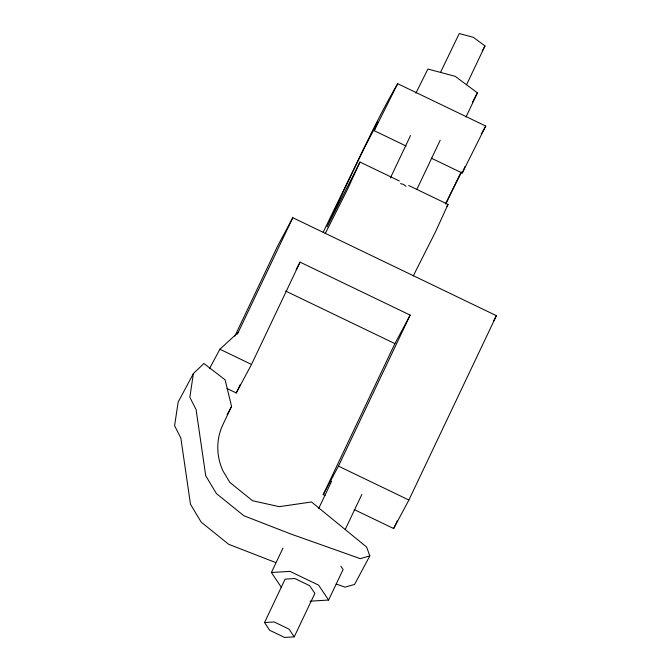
<?xml version="1.0" encoding="UTF-8"?>
<svg xmlns="http://www.w3.org/2000/svg" width="671" height="671" viewBox="0 0 671 671"><rect width="100%" height="100%" fill="white"/><g stroke="black" fill="none" stroke-linecap="round" stroke-linejoin="round"><path stroke-width="1.01" d="M193.399 373.571L189.826 397.232L196.083 409.536L205.72 475.739L216.398 493.579L243.875 515.756L290.568 533.906L360.285 558.649L369.822 555.907L366.618 547.058L311.52 501.975L279.203 506.672L252.531 500.725L229.843 482.407L223.007 470.983A58.763 55.458 28.1 0 1 222.881 424.684L231.554 406.416L225.129 379.845L203.917 363.489L193.399 373.571L178.159 402.088L174.586 425.741L180.843 438.054L190.489 504.257L201.157 522.097L228.635 544.273L275.328 562.424M406.047 146.001L374.2 130.677L377.79 122.114L364.143 148.434A58.763 0.872 -64.3 0 0 343.149 191.906L327.096 226.882L359.983 162.046L399.32 180.977M431.336 158.171L462.252 173.043L465.045 166.391M462.252 173.043L485.745 126.064L397.693 83.69L374.2 130.677M359.983 162.046L347.36 189.633L325.175 233.634M408.689 185.49L448.035 204.42L435.412 232.007L413.227 276.007M234.842 336.163L277.551 246.215L292.791 217.698L496.414 315.68L408.882 500.029L393.642 528.547L354.196 509.566M237.408 334.099L292.791 217.698M226.966 388.492L236.267 392.963L240.277 384.517M236.267 392.963L251.508 364.445L300.08 262.143L410.149 315.11L338.452 466.135L323.212 494.653L325.091 495.559M415.919 93.101L427.905 69.021L455.156 76.318L477.458 92.875L466.035 116.93M390.413 177.916L410.543 135.508M440.537 72.351L459.249 33.55L473.399 37.333L484.982 45.938L466.597 84.647M416.926 189.256L440.193 140.256M281.409 587.419L271.394 572.506L282.952 548.157M323.212 494.653L394.909 343.627L410.149 315.11M264.517 622.554L285.141 579.123L294.804 578.536L309.658 585.682L314.858 593.424L294.233 636.854L284.579 637.45L269.725 630.304L264.517 622.554L274.179 621.967L289.033 629.113L294.233 636.854M318.7 508.45L331.675 481.124M345.288 529.344L361.845 494.477M310.019 601.182L328.614 600.042L343.116 569.503L340.893 566.19M393.642 528.547L397.232 520.981M323.12 232.351L337.496 202.692C357.274 162.894 375.24 122.105 397.693 83.69M445.98 202.969L460.943 172.363M461.614 172.019L452.195 190.807A58.763 0.872 -64.3 0 0 445.687 204.127M209.553 368.547L219.878 349.23L238.39 332.262M296.146 269.507L300.08 262.143M227.133 414.695L231.554 406.416M482.407 50.744L484.982 45.938M472.51 102.135L477.458 92.875M493.462 321.199L496.414 315.68M369.822 555.907L354.582 584.424L345.045 587.159L336.205 584.03M481.208 134.108L485.745 126.064M446.869 206.358L448.035 204.42M271.394 572.506L289.981 571.365L318.599 585.137L328.614 600.042M400.52 183.619L403.556 184.424L406.039 186.27M285.779 291.113L394.909 343.627M219.878 349.23L251.508 364.445M338.452 466.135L408.882 500.029"/></g></svg>
